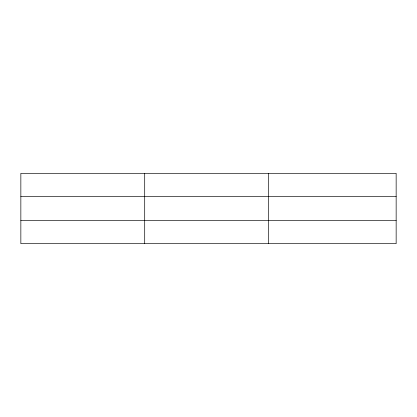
<?xml version="1.0" encoding="UTF-8"?>
<svg xmlns="http://www.w3.org/2000/svg" width="417" height="417" viewBox="0 0 417 417"><rect width="100%" height="100%" fill="white"/><g stroke="black" fill="none" stroke-linecap="round" stroke-linejoin="round"><path stroke-width="0.63" d="M144.699 243.669L144.699 173.331M268.548 243.669L268.548 173.331M396.15 220.457L396.15 243.669L20.85 243.669L20.85 173.331L396.15 173.331L396.15 220.457L20.85 220.457M20.85 196.543L396.15 196.543"/></g></svg>
